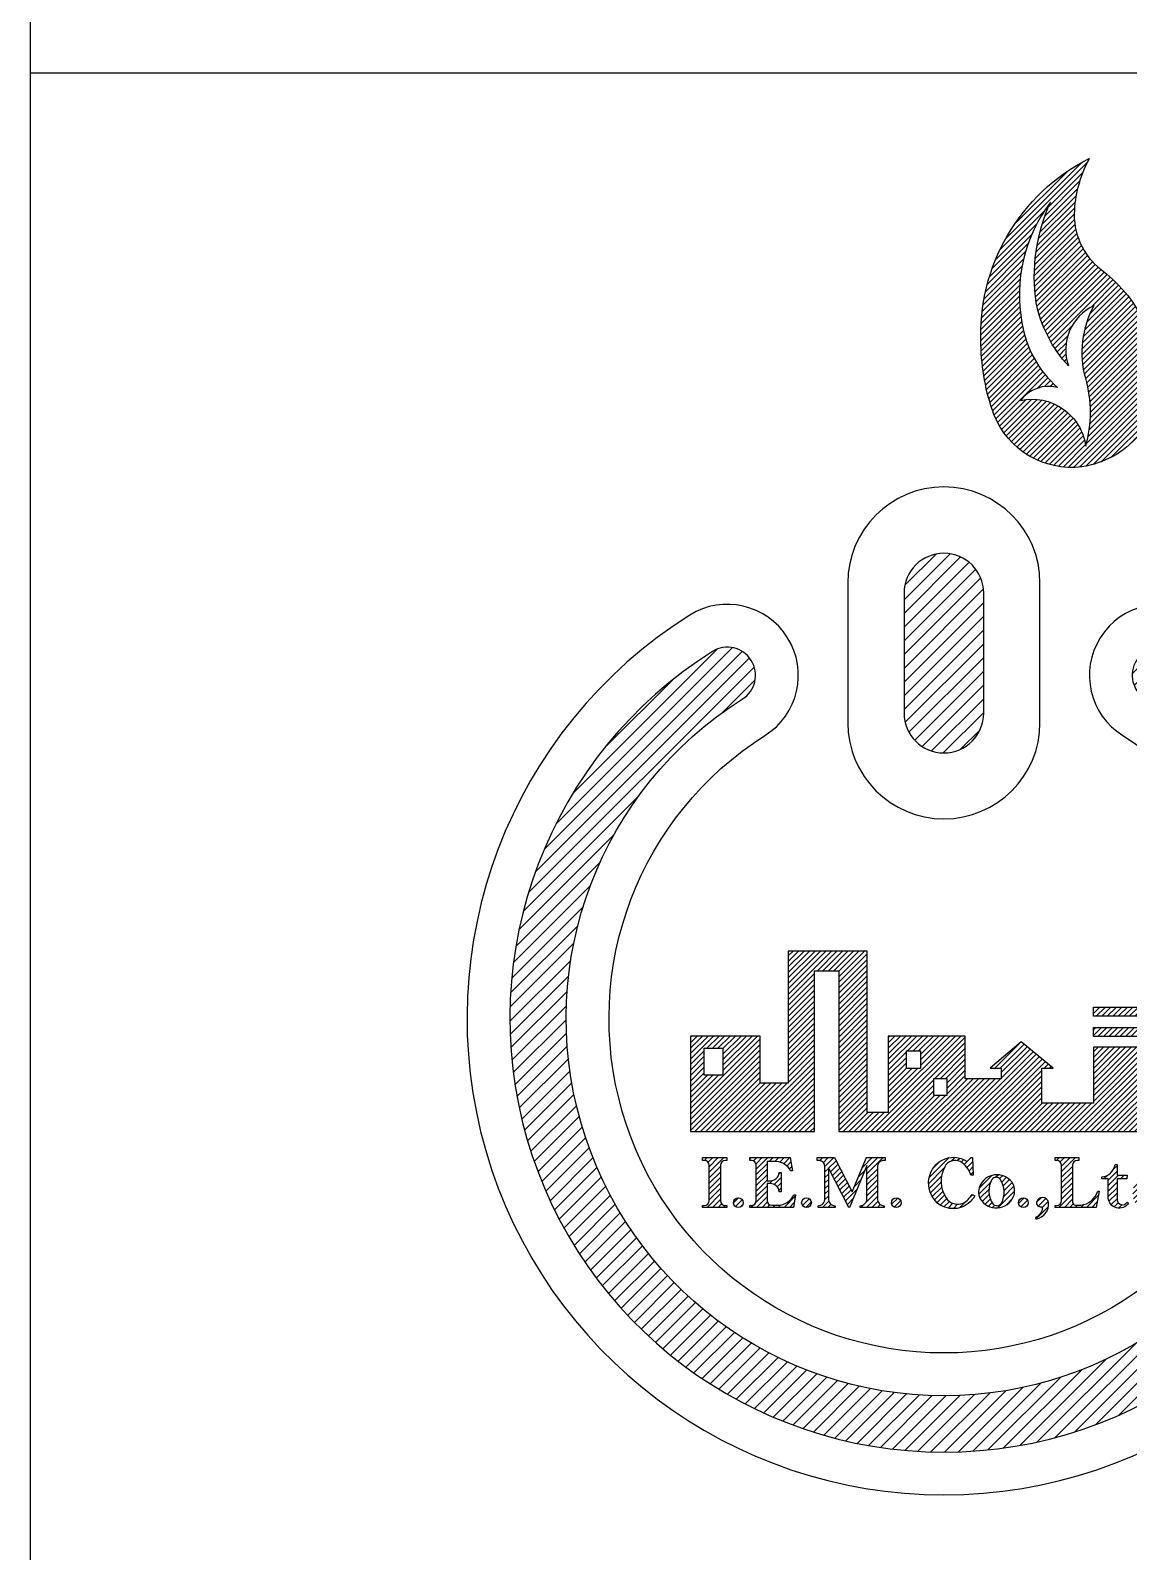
# Model space of a CAD drawing. Header units: millimetres. Extents: x -244126 to 368105, y -173968 to 259060.
# Drawn here: x -170496 to -169599, y 68183 to 69426 of the extents above; entities that cross this region are included whole.
import ezdxf
from ezdxf.enums import TextEntityAlignment as Align

# ---------------------------------------------------------------- set-up
doc = ezdxf.new("R2010")
doc.units = ezdxf.units.MM
doc.header["$MEASUREMENT"] = 0
for name, color, linetype in [('HEADtext', 7, 'Continuous'), ('LOGO', 7, 'Continuous'), ('TTB_A1$0$A00-TITLEBLOCK  XREF', 7, 'Continuous')]:
    doc.layers.add(name, color=color, linetype=linetype)
doc.styles.add('Cordia2', font='cordia.shx', dxfattribs={"height": 0.2})
pattern_1 = [(45, (-74.40128707855874, -17.61674864322774), (-2.245064030267288, 2.245064030267288), [])]
pattern_2 = [(45, (0, 0), (-0.004490128060534578, 0.004490128060534578), [])]

# ---------------------------------------------------------------- blocks, each defined once
blk = doc.blocks.new('G$C55B00E9D')
h = blk.add_hatch()
h.set_pattern_fill('ANSI31', color=1)
h.set_pattern_definition(pattern_1)
edge = h.paths.add_edge_path()
edge.add_arc((1.105875195744773, 2.09269441866126), 0.1139670559093716, 176.1699147188707, 232.0306930336524)
edge.add_arc((0.8981924429150041, 1.818648132785135), 0.2299010815823024, 4.729837277000627, 53.24680447874249, ccw=False)
edge.add_arc((0.9495784066318862, 1.831288945649902), 0.1778444067873768, -34.27753664000289, 2.0353239300364976, ccw=False)
edge.add_arc((0.9830431519472143, 1.828808148343654), 0.1497397915362603, 278.24345411160795, 319.28158997707015, ccw=False)
edge.add_arc((0.9871542153681787, 1.815133468038997), 0.13563333954021, 201.1441104283238, 277.35296779780026, ccw=False)
edge.add_arc((1.188318365741793, 1.8856119085244), 0.3487438389371391, 180.8412972195306, 200.0220302994654, ccw=False)
edge.add_arc((1.162312553379408, 1.896358873197357), 0.323090308459161, 116.8202033729907, 182.8150279990882, ccw=False)
edge.add_arc((1.194602722846341, 2.087547708564298), 0.2028417464779955, 151.3849054868235, 176.3935122767025)
edge = h.paths.add_edge_path(flags=16)
edge.add_arc((1.082468669300837, 1.943792816512982), 0.1781132583437561, 189.1037863584137, 228.5417622569636)
edge.add_arc((0.9503923341786873, 1.754167670088361), 0.05789652738429483, 75.8513025144033, 143.0565149256854)
edge.add_arc((0.9229059050555293, 1.702414746773815), 0.08856564321046273, 7.644058507861473, 102.24635052707009, ccw=False)
edge.add_arc((0.8194709792342962, 1.769609197869439), 0.1990810896846092, 343.8384409802621, 376.1159231961684)
edge.add_arc((1.165552465042509, 1.867505106211993), 0.1605868790654633, 151.5531401377036, 195.3962333481726, ccw=False)
edge.add_arc((1.05756595553396, 1.871611839915413), 0.07964270659920172, 114.6453184914669, 199.1487231596247)
edge.add_arc((1.141224116224294, 1.991268785934245), 0.2156377019268243, 191.4535496904464, 222.5355924158336, ccw=False)
edge.add_arc((1.216478652237313, 1.991419803989462), 0.2898015407489917, 155.2366473759559, 188.5270961350965, ccw=False)
edge.add_arc((1.152281710834842, 1.961531139338998), 0.2499372324649767, 142.7520942862552, 190.586870513426)
h = blk.add_hatch()
h.set_pattern_fill('ANSI31', color=1)
h.set_pattern_definition(pattern_1)
h.paths.add_polyline_path([(0.6073005293916367, 0.5938104494350256), (1.194806056058979, 0.5938104494350256), (1.194806056058979, 0.6902839972772519), (1.123720283964701, 0.6902839972772519), (1.123720283964701, 0.7317993190026044), (1.023297526561691, 0.7317993190026044), (1.023297526561691, 0.6400726185757435), (0.9392357801962419, 0.6400726185757435), (0.9392357801962419, 0.6976182436044382), (0.9572893096169963, 0.6976182436044382), (0.9053854125322971, 0.7404953759787638), (0.854431766450702, 0.6976182436044382), (0.8726633904571486, 0.6976182436044382), (0.8726633904571486, 0.6801288869780713), (0.8139894198396576, 0.6801288869780713), (0.8139894198396576, 0.7500863134835463), (0.6881788866886893, 0.7500863134835463), (0.6881788866886893, 0.624839953126969), (0.6537643462303464, 0.624839953126969), (0.6537643462303464, 0.8888728209057), (0.5245687763129752, 0.8888728209057), (0.5245687763129752, 0.6727946406508849), (0.4788707799666554, 0.6727946406508849), (0.4788707799666554, 0.7500863134835463), (0.3649078754980621, 0.7500863134835463), (0.3649078754980621, 0.5938104494350256), (0.5676574734851982, 0.5938104494350256), (0.5676574734851982, 0.8568824604233001), (0.6073005293916367, 0.8568824604233001)])
h.paths.add_polyline_path([(1.023297526561691, 0.7974768282130604), (1.123720283964701, 0.7974768282130604), (1.123720283964701, 0.7826979973106916), (1.023297526561691, 0.7826979973106916)])
h.paths.add_polyline_path([(1.023297526561691, 0.7641994485434331), (1.123720283964701, 0.7641994485434331), (1.123720283964701, 0.7494206176410643), (1.023297526561691, 0.7494206176410643)])
h.paths.add_polyline_path([(0.3875717544730861, 0.7303755264792429), (0.4179841941711544, 0.7303755264792429), (0.4179841941711544, 0.6862995269168195), (0.3875717544730861, 0.6862995269168195)], flags=16)
h.paths.add_polyline_path([(0.7181081432415795, 0.7257471333126766), (0.7407487445793066, 0.7257471333126766), (0.7407487445793066, 0.6969944304731257), (0.7181081432415795, 0.6969944304731257)], flags=16)
h.paths.add_polyline_path([(0.7843067702916215, 0.6801288869780713), (0.7618556388697755, 0.6801288869780713), (0.7618556388697755, 0.6534762677801673), (0.7843067702916215, 0.6534762677801673)], flags=16)
h = blk.add_hatch()
h.set_pattern_fill('ANSI31', color=1)
h.set_pattern_definition(pattern_1)
edge = h.paths.add_edge_path()
edge.add_arc((0.9399570483876118, 0.4760883353208669), 0.01002844481674907, 10.03378346919527, 164.4205540022989)
edge.add_arc((0.9368961313700481, 0.4777002636331389), 0.006687099543000754, 170.6931129496924, 278.4899027168149)
edge.add_arc((0.9382267099542787, 0.4695229027386532), 0.001600790153215683, -8.258514504331004, 102.38467043974168, ccw=False)
edge.add_arc((0.9209493195808278, 0.4708890238179428), 0.01892898880501657, 297.5206422406773, 355.1631807035976, ccw=False)
edge.add_arc((0.9300450406088459, 0.4526272694744939), 0.001515475790132212, 103.3234411494188, 273.4276403618231)
edge.add_arc((0.9255276361130029, 0.4751309324049551), 0.02445450000235933, 280.8612947776227, 366.3498553955522)
edge = h.paths.add_edge_path()
edge.add_arc((1.166292511891541, 0.4775508209468207), 0.007919906171370172, 0, 360)
edge = h.paths.add_edge_path()
edge.add_arc((0.908804930047836, 0.4775508209468207), 0.007919906171370172, 0, 360)
edge = h.paths.add_edge_path()
edge.add_arc((0.4432594572096917, 0.4775508209468207), 0.007919906171370172, 0, 360)
edge = h.paths.add_edge_path()
edge.add_arc((0.7011040546498606, 0.4775508209468207), 0.007919906171370172, 0, 360)
edge = h.paths.add_edge_path()
edge.add_arc((0.5545513561048097, 0.4775508209468207), 0.007919906171370172, 0, 360)
edge = h.paths.add_edge_path()
edge.add_arc((1.120495148586244, 0.4929755959199866), 0.03303989637764346, 132.7711870915312, 195.7632558684239)
edge.add_arc((1.10939475940819, 0.4908446968252562), 0.02179944015461264, 198.2998956800938, 320.6674165413102)
edge.add_line((1.126256187939816, 0.4770277572608173), (1.126256187939816, 0.4700685182550295))
edge.add_line((1.126256187939816, 0.4700685182550295), (1.147629012449414, 0.4700685182550295))
edge.add_line((1.147629012449414, 0.4700685182550295), (1.147629012449414, 0.4726447590511533))
edge.add_arc((1.146768528289698, 0.479116707306023), 0.006528900918442301, 191.8353234616768, 277.573398672842, ccw=False)
edge.add_line((1.140378424435369, 0.4777776330236421), (1.140378424435369, 0.5513094006484813))
edge.add_line((1.140378424435369, 0.5513094006484813), (1.118579851165478, 0.5513094006484813))
edge.add_line((1.118579851165478, 0.5513094006484813), (1.118579851165478, 0.5492596285542284))
edge.add_line((1.118579851165478, 0.5492596285542284), (1.121303664004643, 0.5492596285542284))
edge.add_arc((1.121188595141163, 0.5447100031006329), 0.00455108037847494, -0.06794132672132491, 88.55118733679922, ccw=False)
edge.add_line((1.125739672319952, 0.5447046064314698), (1.125739672319952, 0.5174020615474895))
edge.add_arc((1.111986657843801, 0.5033029489915322), 0.01969594836627028, 45.71193624384732, 135.0034848622456)
edge = h.paths.add_edge_path()
edge.add_line((0.4246549304471472, 0.5513094006484813), (0.4246549304471472, 0.5468024497579691))
edge.add_line((0.4246549304471472, 0.5468024497579691), (0.4220040774465446, 0.5468024497579691))
edge.add_arc((0.4220040774465446, 0.5387207377177212), 0.008081712040248136, 90, 179.5461007590148)
edge.add_line((0.4139226190036709, 0.5387847606636136), (0.4139226190036709, 0.480930276511419))
edge.add_arc((0.4220040774465303, 0.4809942994572971), 0.008081712040235558, 180.453899240884, 270.0000000001008)
edge.add_line((0.4220040774465446, 0.4729125874170599), (0.4246549304471472, 0.4729125874170599))
edge.add_line((0.4246549304471472, 0.4729125874170599), (0.4246549304471472, 0.4700685182550295))
edge.add_line((0.4246549304471472, 0.4700685182550295), (0.3849143477830381, 0.4700685182550295))
edge.add_line((0.3849143477830381, 0.4700685182550295), (0.3849143477830381, 0.4729125874170599))
edge.add_line((0.3849143477830381, 0.4729125874170599), (0.3875652007836408, 0.4729125874170599))
edge.add_arc((0.387565200783655, 0.4809942994572936), 0.008081712040233838, 269.9999999998992, 359.5461007591152)
edge.add_line((0.3956466592265144, 0.4809302765114154), (0.3956466592265144, 0.5387847606636136))
edge.add_arc((0.3875652007836408, 0.5387207377177212), 0.008081712040248107, 0.4538992409851498, 90.00000000000045)
edge.add_line((0.3875652007836408, 0.5468024497579691), (0.3849143477830381, 0.5468024497579691))
edge.add_line((0.3849143477830381, 0.5468024497579691), (0.3849143477830381, 0.5513094006484813))
edge.add_line((0.3849143477830381, 0.5513094006484813), (0.4246549304471472, 0.5513094006484813))
edge = h.paths.add_edge_path()
edge.add_line((1.061824576816889, 0.5228427599981202), (1.07821533915417, 0.5228427599981202))
edge.add_line((1.07821533915417, 0.5228427599981202), (1.077660353881356, 0.5166445725596525))
edge.add_line((1.077660353881356, 0.5166445725596525), (1.061824576816889, 0.5166445725596525))
edge.add_line((1.061824576816889, 0.5166445725596525), (1.061824576816889, 0.482485672898779))
edge.add_arc((1.070759750701413, 0.4831875129985441), 0.008962695569544484, 184.4912477472126, 327.5036141633046)
edge.add_line((1.078319115227956, 0.4783723370072437), (1.080466064860602, 0.4766454194908682))
edge.add_arc((1.065440734262666, 0.4868544359295655), 0.0181654775941335, 185.6060162632887, 325.8057070235329, ccw=False)
edge.add_line((1.047362139460475, 0.485079897623045), (1.047362139460475, 0.5166445725596525))
edge.add_line((1.047362139460475, 0.5166445725596525), (1.036894089564399, 0.5166445725596525))
edge.add_line((1.036894089564399, 0.5166445725596525), (1.036894089564399, 0.5198641865901905))
edge.add_arc((1.035347710719279, 0.5436543336115207), 0.02384035198626757, 273.7190402323634, 351.2029142771435)
edge.add_line((1.05890760865735, 0.540008295765201), (1.061824576816889, 0.540008295765201))
edge.add_line((1.061824576816889, 0.540008295765201), (1.061824576816889, 0.5228427599981202))
edge = h.paths.add_edge_path()
edge.add_line((0.9996724232426999, 0.5513094006484813), (0.9996724232426999, 0.5468024497579691))
edge.add_line((0.9996724232426999, 0.5468024497579691), (0.9970215702420973, 0.5468024497579691))
edge.add_arc((0.9970215702420973, 0.5387207377177212), 0.008081712040248136, 90, 179.5461007590148)
edge.add_line((0.9889401117992236, 0.5387847606636136), (0.9889401117992236, 0.4783879385576277))
edge.add_arc((0.9954030758467383, 0.4799552828351779), 0.00665029866726433, 193.6317265602264, 255.9143741985994)
edge.add_line((0.9937845814513366, 0.4735049380183582), (1.002524577848178, 0.4735049380183654))
edge.add_arc((0.9983856907941799, 0.5069864371777442), 0.03373634793520412, 277.046989836193, 341.4190909367211)
edge.add_line((1.030363519264085, 0.4962365693481061), (1.03272269043984, 0.4962365693481061))
edge.add_line((1.03272269043984, 0.4962365693481061), (1.027894595158671, 0.4700685182550295))
edge.add_line((1.027894595158671, 0.4700685182550295), (0.9605557172681785, 0.4700685182550295))
edge.add_line((0.9605557172681785, 0.4700685182550295), (0.9605557172681785, 0.4729125874170599))
edge.add_line((0.9605557172681785, 0.4729125874170599), (0.9632065702687811, 0.4729125874170599))
edge.add_arc((0.9632065702687953, 0.4809942994572936), 0.00808171204023378, 269.9999999998992, 359.546100759116)
edge.add_line((0.9712880287116548, 0.4809302765114154), (0.9712880287116548, 0.5387847606636136))
edge.add_arc((0.9632065702687811, 0.5387207377177212), 0.008081712040248138, 0.4538992409851498, 90)
edge.add_line((0.9632065702687811, 0.5468024497579691), (0.9605557172681785, 0.5468024497579691))
edge.add_line((0.9605557172681785, 0.5468024497579691), (0.9605557172681785, 0.5513094006484813))
edge.add_line((0.9605557172681785, 0.5513094006484813), (0.9996724232426999, 0.5513094006484813))
edge = h.paths.add_edge_path()
edge.add_line((0.8255439659850765, 0.5513094006484813), (0.8268781922206898, 0.5224619237194972))
edge.add_line((0.8268781922206898, 0.5224619237194972), (0.8232547702045423, 0.5224619237194972))
edge.add_arc((0.7861929906310365, 0.5115114408652026), 0.03864567996422334, 16.46060006181909, 59.81061011149828)
edge.add_arc((0.7973513402924652, 0.527814931875259), 0.01899753161613106, 64.17756655099731, 153.4391825873909)
edge.add_arc((0.8259708488184003, 0.5127181147071198), 0.05135190634689351, 152.6510371017842, 212.1263397049573)
edge.add_arc((0.8021066850570406, 0.4991867178106979), 0.02397768065544946, 215.0697363408691, 291.0151174107848)
edge.add_arc((0.7912720608931068, 0.5102079791308505), 0.03864567996422184, 300.1893898885068, 330.6352621802967)
edge.add_line((0.8249523803654313, 0.4912573944396286), (0.8293419717274588, 0.4887875448607346))
edge.add_arc((0.7940484492506812, 0.5080966374018168), 0.04023025955147509, 238.73940211970472, 331.3169228024699, ccw=False)
edge.add_arc((0.7974046290406562, 0.509697539730336), 0.04338826084213475, 119.6712470837735, 236.0469501835812, ccw=False)
edge.add_arc((0.7943281149438945, 0.5119715119475146), 0.03991951175172365, 55.396225748104314, 117.44965693485139, ccw=False)
edge.add_line((0.8169983244867325, 0.5448292205983023), (0.8234785045369222, 0.5513094006484813))
edge.add_line((0.8234785045369222, 0.5513094006484813), (0.8255439659850765, 0.5513094006484813))
edge = h.paths.add_edge_path()
edge.add_arc((0.8688292419192294, 0.4972090418508515), 0.0257400242185997, 338.0345442334489, 385.0410005358033)
edge.add_arc((0.865674748534488, 0.4928733571090866), 0.03054342512148861, 29.91094335290618, 150.3866963908211)
edge.add_arc((0.8610898281071826, 0.4952603114092078), 0.02537860200318161, 149.9567496482602, 206.3400715198043)
edge.add_arc((0.8646223392672283, 0.4994675042216308), 0.03049076858011645, 210.4834150762499, 337.0555920481588)
edge = h.paths.add_edge_path()
edge.add_line((0.6002932640931391, 0.5513094006484813), (0.6293691432689315, 0.4951465940958357))
edge.add_line((0.6293691432689315, 0.4951465940958357), (0.652446105891272, 0.5513094006484813))
edge.add_line((0.652446105891272, 0.5513094006484813), (0.6829431300826627, 0.5513094006484813))
edge.add_line((0.6829431300826627, 0.5513094006484813), (0.6829431300826627, 0.5465799116044394))
edge.add_line((0.6829431300826627, 0.5465799116044394), (0.6794198277341934, 0.5465799116044394))
edge.add_arc((0.6798424986714053, 0.5370312436110645), 0.009558018161149845, 92.53453805840982, 181.5172522632063)
edge.add_line((0.6702878315748535, 0.5367781668579958), (0.6702878315748535, 0.4845481073765256))
edge.add_arc((0.681540722132425, 0.4840258390874759), 0.01126500377569825, 177.3426996041983, 269.9999999999822)
edge.add_line((0.681540722132425, 0.472760835311778), (0.681540722132425, 0.4700685182550295))
edge.add_line((0.681540722132425, 0.4700685182550295), (0.6419680678042994, 0.4700685182550295))
edge.add_line((0.6419680678042994, 0.4700685182550295), (0.6419680678042994, 0.472760835311778))
edge.add_arc((0.6419680678042994, 0.4840258390874759), 0.01126500377569825, 270, 362.6573003957839)
edge.add_line((0.6532209583618709, 0.4845481073765256), (0.6532209583618709, 0.538692902664657))
edge.add_line((0.6532209583618709, 0.538692902664657), (0.6250236076379991, 0.4700685182550295))
edge.add_line((0.6250236076379991, 0.4700685182550295), (0.6237038563191675, 0.4700685182550295))
edge.add_line((0.6237038563191675, 0.4700685182550295), (0.5902262762070194, 0.5347336258626711))
edge.add_line((0.5902262762070194, 0.5347336258626711), (0.5902262762070194, 0.4845481073765256))
edge.add_arc((0.6014791667645909, 0.4840258390874759), 0.01126500377569825, 177.3426996041983, 269.9999999999822)
edge.add_line((0.6014791667645909, 0.472760835311778), (0.6014791667645909, 0.4700685182550295))
edge.add_line((0.6014791667645909, 0.4700685182550295), (0.5735125309839049, 0.4700685182550295))
edge.add_line((0.5735125309839049, 0.4700685182550295), (0.5735125309839049, 0.472760835311778))
edge.add_arc((0.5735125309839049, 0.4840258390874759), 0.01126500377569825, 270, 362.6573003957838)
edge.add_line((0.5847654215414764, 0.4845481073765256), (0.5847654215414764, 0.5367781668579958))
edge.add_arc((0.5752107544449245, 0.5370312436110645), 0.009558018161149937, 358.4827477367936, 447.4654619415891)
edge.add_line((0.5756334253821365, 0.5465799116044394), (0.5721101230336672, 0.5465799116044394))
edge.add_line((0.5721101230336672, 0.5465799116044394), (0.5721101230336672, 0.5513094006484813))
edge.add_line((0.5721101230336672, 0.5513094006484813), (0.6002932640931391, 0.5513094006484813))
edge = h.paths.add_edge_path()
edge.add_line((0.5278581424634154, 0.5513094006484813), (0.5318580807328885, 0.5296299219080574))
edge.add_line((0.5318580807328885, 0.5296299219080574), (0.5286888717520384, 0.5296299219080574))
edge.add_arc((0.5036624422458544, 0.5166803870714887), 0.02817822965183434, 27.35859882731584, 86.16781188854242)
edge.add_line((0.5055457185385848, 0.544795612425677), (0.4901600148657508, 0.544795612425677))
edge.add_line((0.4901600148657508, 0.544795612425677), (0.4901600148657508, 0.5135098986916731))
edge.add_line((0.4901600148657508, 0.5135098986916731), (0.4950732335838381, 0.5135098986916731))
edge.add_arc((0.4950732335838381, 0.5286927409715894), 0.0151828422799157, 270, 353.9514228980353)
edge.add_line((0.5101715516983489, 0.5270929004139298), (0.5129801053813878, 0.5270929004139298))
edge.add_line((0.5129801053813878, 0.5270929004139298), (0.5129801053813878, 0.4954241783357745))
edge.add_line((0.5129801053813878, 0.4954241783357745), (0.5101715516983489, 0.4954241783357745))
edge.add_arc((0.4950740661727622, 0.4938371269981339), 0.01518067195955435, 6.000907117210919, 90.00314240578847)
edge.add_line((0.4950732335838381, 0.5090177989348561), (0.4901600148657508, 0.5090177989348561))
edge.add_line((0.4901600148657508, 0.5090177989348561), (0.4901600148657508, 0.4805967948304719))
edge.add_arc((0.4975579285513447, 0.4809083626761215), 0.007404471717951049, 182.411623058776, 270.9635661424448)
edge.add_line((0.4976824466572793, 0.4735049380183547), (0.5077450371602623, 0.4735049380183654))
edge.add_arc((0.5077450371602765, 0.5019176309599942), 0.02841269294162765, 269.9999999999714, 335.9036633381876)
edge.add_line((0.5336818560774788, 0.4903175212772624), (0.5368510650583289, 0.4903175212772659))
edge.add_line((0.5368510650583289, 0.4903175212772659), (0.5331150544707555, 0.4700685182550295))
edge.add_line((0.5331150544707555, 0.4700685182550295), (0.4618269670194621, 0.4700685182550295))
edge.add_line((0.4618269670194621, 0.4700685182550295), (0.4618269670194621, 0.4729125874170599))
edge.add_line((0.4618269670194621, 0.4729125874170599), (0.4644778200200648, 0.4729125874170599))
edge.add_arc((0.464477820020079, 0.4809942994572936), 0.00808171204023378, 269.9999999998992, 359.546100759116)
edge.add_line((0.4725592784629384, 0.4809302765114154), (0.4725592784629384, 0.5387847606636136))
edge.add_arc((0.4644778200200648, 0.5387207377177212), 0.008081712040248138, 0.4538992409851498, 90)
edge.add_line((0.4644778200200648, 0.5468024497579691), (0.4618269670194621, 0.5468024497579691))
edge.add_line((0.4618269670194621, 0.5468024497579691), (0.4618269670194621, 0.5513094006484813))
edge.add_line((0.4618269670194621, 0.5513094006484813), (0.5278581424634154, 0.5513094006484813))
edge = h.paths.add_edge_path(flags=16)
edge.add_arc((1.089966737091345, 0.4946496220980663), 0.03784329615155001, 331.8286603718728, 394.0976665439178)
edge.add_arc((1.11471543083519, 0.5111398632608335), 0.008107760461131888, 35.6451763020598, 146.8615749892166)
edge.add_arc((1.140690464535609, 0.4968763202371171), 0.03772289456478673, 150.2901623888455, 213.9510106754489)
edge.add_arc((1.116003072391251, 0.4814381178590779), 0.008677994912947034, 220.443743681106, 327.562560054336)
edge = h.paths.add_edge_path(flags=16)
edge.add_arc((0.8396150595768006, 0.4946496220980663), 0.03784329615154661, 331.8286603718778, 394.0976665439228)
edge.add_arc((0.8643637533206459, 0.5111398632608299), 0.008107760461132906, 35.64517630207956, 146.8615749892154)
edge.add_arc((0.8903387870210651, 0.4968763202371171), 0.03772289456478673, 150.2901623888455, 213.9510106754489)
edge.add_arc((0.8656513948767071, 0.4814381178590779), 0.00867799491294548, 220.4437436811063, 327.5625600543667)
at = {"layer": 'LOGO'}
h = blk.add_hatch(dxfattribs=at)
h.set_pattern_fill('ANSI31', color=256, scale=0.002)
h.set_pattern_definition(pattern_2)
edge = h.paths.add_edge_path()
edge.add_arc((1.105875195744771, 2.092694418661259), 0.1139670559093716, 176.1699147188698, 232.0306930336514)
edge.add_arc((0.8981924429149997, 1.818648132785134), 0.2299010815823024, 4.729837276999319, 53.24680447874118, ccw=False)
edge.add_arc((0.9495784066318856, 1.831288945649901), 0.1778444067873768, -34.27753664000272, 2.0353239300366113, ccw=False)
edge.add_arc((0.983043151947211, 1.828808148343653), 0.1497397915362603, 278.2434541116092, 319.28158997707135, ccw=False)
edge.add_arc((0.9871542153681795, 1.815133468038998), 0.13563333954021, 201.1441104283234, 277.3529677977999, ccw=False)
edge.add_arc((1.188318365741793, 1.8856119085244), 0.3487438389371391, 180.8412972195307, 200.0220302994655, ccw=False)
edge.add_arc((1.162312553379407, 1.896358873197356), 0.323090308459161, 116.82020337299059, 182.8150279990881, ccw=False)
edge.add_arc((1.194602722846341, 2.087547708564297), 0.2028417464779955, 151.3849054868234, 176.3935122767023)
edge = h.paths.add_edge_path(flags=16)
edge.add_arc((1.082468669300838, 1.943792816512981), 0.1781132583437561, 189.1037863584135, 228.5417622569634)
edge.add_arc((0.9503923341786874, 1.754167670088361), 0.05789652738429483, 75.8513025144034, 143.0565149256855)
edge.add_arc((0.9229059050555292, 1.702414746773815), 0.08856564321046273, 7.644058507861473, 102.24635052706998, ccw=False)
edge.add_arc((0.819470979234296, 1.76960919786944), 0.1990810896846092, 343.838440980262, 376.1159231961683)
edge.add_arc((1.16555246504251, 1.867505106211995), 0.1605868790654633, 151.5531401377041, 195.3962333481732, ccw=False)
edge.add_arc((1.05756595553396, 1.871611839915413), 0.07964270659920172, 114.6453184914669, 199.1487231596247)
edge.add_arc((1.141224116224295, 1.991268785934247), 0.2156377019268243, 191.4535496904465, 222.5355924158337, ccw=False)
edge.add_arc((1.216478652237313, 1.991419803989462), 0.2898015407489917, 155.2366473759559, 188.5270961350965, ccw=False)
edge.add_arc((1.152281710834842, 1.961531139338999), 0.2499372324649767, 142.7520942862554, 190.5868705134263)
h = blk.add_hatch(dxfattribs=at)
h.set_pattern_fill('ANSI31', color=256, scale=0.005)
h.set_pattern_definition([(45, (-74.40128707855874, -17.61674864322774), (-0.01122532015133644, 0.01122532015133644), [])])
edge = h.paths.add_edge_path()
edge.add_arc((0.7789754822146051, 0.7789767344731651), 0.6169763447220206, -237.72372787667382, 57.72372787667382, ccw=False)
edge.add_arc((0.4252146872404978, 1.339681265434315), 0.04599999999999854, 301.8792742963099, 481.8792742962901)
edge.add_arc((0.7789754822146051, 0.7789754822146087), 0.7089754822146037, 122.2247021778381, 417.7752978221619)
edge.add_arc((1.132736277188712, 1.339681265434315), 0.04599999999999852, 58.12072570370982, 238.1207257036901)
edge = h.paths.add_edge_path()
edge.add_arc((0.7789754822146051, 1.277851117935612), 0.06502091455448067, 180, 359.9999999999875)
edge.add_line((0.8439963967690858, 1.277851117935604), (0.8439963967690716, 1.47418325038646))
edge.add_arc((0.7789754822146051, 1.47418325038646), 0.06502091455447356, 0, 180)
edge.add_line((0.7139545676601244, 1.47418325038646), (0.7139545676601244, 1.277851117935608))
h = blk.add_hatch(dxfattribs=at)
h.set_pattern_fill('ANSI31', color=256, scale=0.002)
h.set_pattern_definition(pattern_2)
edge = h.paths.add_edge_path()
edge.add_arc((0.8688292419192294, 0.4972090418508512), 0.0257400242185997, 338.0345442334495, 385.0410005358038)
edge.add_arc((0.8656747485344909, 0.4928733571090871), 0.03054342512148861, 29.91094335290807, 150.386696390823)
edge.add_arc((0.8610898281071826, 0.4952603114092068), 0.02537860200318161, 149.9567496482583, 206.3400715198024)
edge.add_arc((0.8646223392672253, 0.4994675042216293), 0.03049076858011645, 210.4834150762503, 337.0555920481593)
edge = h.paths.add_edge_path()
edge.add_line((0.6002932640931391, 0.5513094006484813), (0.6293691432689315, 0.4951465940958357))
edge.add_line((0.6293691432689315, 0.4951465940958357), (0.652446105891272, 0.5513094006484813))
edge.add_line((0.652446105891272, 0.5513094006484813), (0.6829431300826627, 0.5513094006484813))
edge.add_line((0.6829431300826627, 0.5513094006484813), (0.6829431300826627, 0.5465799116044394))
edge.add_line((0.6829431300826627, 0.5465799116044394), (0.6794198277341934, 0.5465799116044394))
edge.add_arc((0.6798424986714051, 0.5370312436110642), 0.009558018161149845, 92.5345380584085, 181.517252263205)
edge.add_line((0.6702878315748535, 0.5367781668579958), (0.6702878315748535, 0.4845481073765256))
edge.add_arc((0.681540722132428, 0.4840258390874763), 0.01126500377569825, 177.3426996042008, 269.9999999999847)
edge.add_line((0.681540722132425, 0.472760835311778), (0.681540722132425, 0.4700685182550295))
edge.add_line((0.681540722132425, 0.4700685182550295), (0.6419680678042994, 0.4700685182550295))
edge.add_line((0.6419680678042994, 0.4700685182550295), (0.6419680678042994, 0.472760835311778))
edge.add_arc((0.6419680678042964, 0.4840258390874763), 0.01126500377569825, 270.0000000000152, 362.6573003957992)
edge.add_line((0.6532209583618709, 0.4845481073765256), (0.6532209583618709, 0.538692902664657))
edge.add_line((0.6532209583618709, 0.538692902664657), (0.6250236076379991, 0.4700685182550295))
edge.add_line((0.6250236076379991, 0.4700685182550295), (0.6237038563191675, 0.4700685182550295))
edge.add_line((0.6237038563191675, 0.4700685182550295), (0.5902262762070194, 0.5347336258626711))
edge.add_line((0.5902262762070194, 0.5347336258626711), (0.5902262762070194, 0.4845481073765256))
edge.add_arc((0.6014791667645939, 0.4840258390874763), 0.01126500377569825, 177.3426996042008, 269.9999999999847)
edge.add_line((0.6014791667645909, 0.472760835311778), (0.6014791667645909, 0.4700685182550295))
edge.add_line((0.6014791667645909, 0.4700685182550295), (0.5735125309839049, 0.4700685182550295))
edge.add_line((0.5735125309839049, 0.4700685182550295), (0.5735125309839049, 0.472760835311778))
edge.add_arc((0.5735125309839019, 0.4840258390874763), 0.01126500377569825, 270.0000000000152, 362.657300395799)
edge.add_line((0.5847654215414764, 0.4845481073765256), (0.5847654215414764, 0.5367781668579958))
edge.add_arc((0.5752107544449246, 0.5370312436110642), 0.009558018161149937, 358.4827477367953, 447.4654619415907)
edge.add_line((0.5756334253821365, 0.5465799116044394), (0.5721101230336672, 0.5465799116044394))
edge.add_line((0.5721101230336672, 0.5465799116044394), (0.5721101230336672, 0.5513094006484813))
edge.add_line((0.5721101230336672, 0.5513094006484813), (0.6002932640931391, 0.5513094006484813))
edge = h.paths.add_edge_path()
edge.add_line((0.4246549304471472, 0.5513094006484813), (0.4246549304471472, 0.5468024497579691))
edge.add_line((0.4246549304471472, 0.5468024497579691), (0.4220040774465446, 0.5468024497579691))
edge.add_arc((0.4220040774465443, 0.538720737717721), 0.008081712040248136, 89.99999999999842, 179.5461007590133)
edge.add_line((0.4139226190036709, 0.5387847606636136), (0.4139226190036709, 0.480930276511419))
edge.add_arc((0.4220040774465319, 0.4809942994572954), 0.008081712040235558, 180.4538992408735, 270.0000000000903)
edge.add_line((0.4220040774465446, 0.4729125874170599), (0.4246549304471472, 0.4729125874170599))
edge.add_line((0.4246549304471472, 0.4729125874170599), (0.4246549304471472, 0.4700685182550295))
edge.add_line((0.4246549304471472, 0.4700685182550295), (0.3849143477830381, 0.4700685182550295))
edge.add_line((0.3849143477830381, 0.4700685182550295), (0.3849143477830381, 0.4729125874170599))
edge.add_line((0.3849143477830381, 0.4729125874170599), (0.3875652007836408, 0.4729125874170599))
edge.add_arc((0.3875652007836551, 0.4809942994572937), 0.008081712040233838, 269.9999999998981, 359.546100759114)
edge.add_line((0.3956466592265144, 0.4809302765114154), (0.3956466592265144, 0.5387847606636136))
edge.add_arc((0.387565200783641, 0.538720737717721), 0.008081712040248107, 0.4538992409867557, 90.00000000000206)
edge.add_line((0.3875652007836408, 0.5468024497579691), (0.3849143477830381, 0.5468024497579691))
edge.add_line((0.3849143477830381, 0.5468024497579691), (0.3849143477830381, 0.5513094006484813))
edge.add_line((0.3849143477830381, 0.5513094006484813), (0.4246549304471472, 0.5513094006484813))
edge = h.paths.add_edge_path()
edge.add_line((0.9996724232426999, 0.5513094006484813), (0.9996724232426999, 0.5468024497579691))
edge.add_line((0.9996724232426999, 0.5468024497579691), (0.9970215702420973, 0.5468024497579691))
edge.add_arc((0.997021570242097, 0.538720737717721), 0.008081712040248136, 89.99999999999842, 179.5461007590133)
edge.add_line((0.9889401117992236, 0.5387847606636136), (0.9889401117992236, 0.4783879385576277))
edge.add_arc((0.9954030758467367, 0.4799552828351782), 0.00665029866726433, 193.6317265602325, 255.9143741986055)
edge.add_line((0.9937845814513366, 0.4735049380183582), (1.002524577848178, 0.4735049380183654))
edge.add_arc((0.9983856907941833, 0.5069864371777434), 0.03373634793520412, 277.0469898361877, 341.4190909367158)
edge.add_line((1.030363519264085, 0.4962365693481061), (1.03272269043984, 0.4962365693481061))
edge.add_line((1.03272269043984, 0.4962365693481061), (1.027894595158671, 0.4700685182550295))
edge.add_line((1.027894595158671, 0.4700685182550295), (0.9605557172681785, 0.4700685182550295))
edge.add_line((0.9605557172681785, 0.4700685182550295), (0.9605557172681785, 0.4729125874170599))
edge.add_line((0.9605557172681785, 0.4729125874170599), (0.9632065702687811, 0.4729125874170599))
edge.add_arc((0.9632065702687955, 0.4809942994572937), 0.00808171204023378, 269.9999999998976, 359.5461007591145)
edge.add_line((0.9712880287116548, 0.4809302765114154), (0.9712880287116548, 0.5387847606636136))
edge.add_arc((0.9632065702687813, 0.538720737717721), 0.008081712040248138, 0.4538992409867557, 90.00000000000159)
edge.add_line((0.9632065702687811, 0.5468024497579691), (0.9605557172681785, 0.5468024497579691))
edge.add_line((0.9605557172681785, 0.5468024497579691), (0.9605557172681785, 0.5513094006484813))
edge.add_line((0.9605557172681785, 0.5513094006484813), (0.9996724232426999, 0.5513094006484813))
edge = h.paths.add_edge_path()
edge.add_line((0.5278581424634154, 0.5513094006484813), (0.5318580807328885, 0.5296299219080574))
edge.add_line((0.5318580807328885, 0.5296299219080574), (0.5286888717520384, 0.5296299219080574))
edge.add_arc((0.5036624422458538, 0.5166803870714893), 0.02817822965183434, 27.35859882731403, 86.1678118885406)
edge.add_line((0.5055457185385848, 0.544795612425677), (0.4901600148657508, 0.544795612425677))
edge.add_line((0.4901600148657508, 0.544795612425677), (0.4901600148657508, 0.5135098986916731))
edge.add_line((0.4901600148657508, 0.5135098986916731), (0.4950732335838381, 0.5135098986916731))
edge.add_arc((0.4950732335838414, 0.5286927409715888), 0.0151828422799157, 269.9999999999877, 353.951422898023)
edge.add_line((0.5101715516983489, 0.5270929004139298), (0.5129801053813878, 0.5270929004139298))
edge.add_line((0.5129801053813878, 0.5270929004139298), (0.5129801053813878, 0.4954241783357745))
edge.add_line((0.5129801053813878, 0.4954241783357745), (0.5101715516983489, 0.4954241783357745))
edge.add_arc((0.4950740661727625, 0.4938371269981335), 0.01518067195955435, 6.000907117212197, 90.00314240578975)
edge.add_line((0.4950732335838381, 0.5090177989348561), (0.4901600148657508, 0.5090177989348561))
edge.add_line((0.4901600148657508, 0.5090177989348561), (0.4901600148657508, 0.4805967948304719))
edge.add_arc((0.4975579285513445, 0.4809083626761216), 0.007404471717951049, 182.4116230587774, 270.9635661424463)
edge.add_line((0.4976824466572793, 0.4735049380183547), (0.5077450371602623, 0.4735049380183654))
edge.add_arc((0.5077450371602746, 0.501917630959993), 0.02841269294162765, 269.9999999999752, 335.9036633381915)
edge.add_line((0.5336818560774788, 0.4903175212772624), (0.5368510650583289, 0.4903175212772659))
edge.add_line((0.5368510650583289, 0.4903175212772659), (0.5331150544707555, 0.4700685182550295))
edge.add_line((0.5331150544707555, 0.4700685182550295), (0.4618269670194621, 0.4700685182550295))
edge.add_line((0.4618269670194621, 0.4700685182550295), (0.4618269670194621, 0.4729125874170599))
edge.add_line((0.4618269670194621, 0.4729125874170599), (0.4644778200200648, 0.4729125874170599))
edge.add_arc((0.4644778200200792, 0.4809942994572937), 0.00808171204023378, 269.9999999998976, 359.5461007591145)
edge.add_line((0.4725592784629384, 0.4809302765114154), (0.4725592784629384, 0.5387847606636136))
edge.add_arc((0.464477820020065, 0.538720737717721), 0.008081712040248138, 0.4538992409867557, 90.00000000000159)
edge.add_line((0.4644778200200648, 0.5468024497579691), (0.4618269670194621, 0.5468024497579691))
edge.add_line((0.4618269670194621, 0.5468024497579691), (0.4618269670194621, 0.5513094006484813))
edge.add_line((0.4618269670194621, 0.5513094006484813), (0.5278581424634154, 0.5513094006484813))
edge = h.paths.add_edge_path()
edge.add_line((1.061824576816889, 0.5228427599981202), (1.07821533915417, 0.5228427599981202))
edge.add_line((1.07821533915417, 0.5228427599981202), (1.077660353881356, 0.5166445725596525))
edge.add_line((1.077660353881356, 0.5166445725596525), (1.061824576816889, 0.5166445725596525))
edge.add_line((1.061824576816889, 0.5166445725596525), (1.061824576816889, 0.482485672898779))
edge.add_arc((1.070759750701414, 0.4831875129985439), 0.008962695569544484, 184.4912477472103, 327.5036141633024)
edge.add_line((1.078319115227956, 0.4783723370072437), (1.080466064860602, 0.4766454194908682))
edge.add_arc((1.065440734262662, 0.4868544359295648), 0.0181654775941335, 185.6060162632971, 325.8057070235413, ccw=False)
edge.add_line((1.047362139460475, 0.485079897623045), (1.047362139460475, 0.5166445725596525))
edge.add_line((1.047362139460475, 0.5166445725596525), (1.036894089564399, 0.5166445725596525))
edge.add_line((1.036894089564399, 0.5166445725596525), (1.036894089564399, 0.5198641865901905))
edge.add_arc((1.035347710719279, 0.5436543336115205), 0.02384035198626757, 273.7190402323639, 351.202914277144)
edge.add_line((1.05890760865735, 0.540008295765201), (1.061824576816889, 0.540008295765201))
edge.add_line((1.061824576816889, 0.540008295765201), (1.061824576816889, 0.5228427599981202))
edge = h.paths.add_edge_path()
edge.add_arc((1.120495148586238, 0.492975595919988), 0.03303989637764346, 132.7711870915217, 195.7632558684143)
edge.add_arc((1.109394759408189, 0.4908446968252563), 0.02179944015461264, 198.2998956800944, 320.6674165413107)
edge.add_line((1.126256187939816, 0.4770277572608173), (1.126256187939816, 0.4700685182550295))
edge.add_line((1.126256187939816, 0.4700685182550295), (1.147629012449414, 0.4700685182550295))
edge.add_line((1.147629012449414, 0.4700685182550295), (1.147629012449414, 0.4726447590511533))
edge.add_arc((1.146768528289697, 0.4791167073060232), 0.006528900918442301, 191.8353234616847, 277.57339867284986, ccw=False)
edge.add_line((1.140378424435369, 0.4777776330236421), (1.140378424435369, 0.5513094006484813))
edge.add_line((1.140378424435369, 0.5513094006484813), (1.118579851165478, 0.5513094006484813))
edge.add_line((1.118579851165478, 0.5513094006484813), (1.118579851165478, 0.5492596285542284))
edge.add_line((1.118579851165478, 0.5492596285542284), (1.121303664004643, 0.5492596285542284))
edge.add_arc((1.121188595141162, 0.5447100031006337), 0.00455108037847494, -0.06794132673240938, 88.55118733678808, ccw=False)
edge.add_line((1.125739672319952, 0.5447046064314698), (1.125739672319952, 0.5174020615474895))
edge.add_arc((1.111986657843802, 0.5033029489915304), 0.01969594836627028, 45.71193624385394, 135.0034848622522)
edge = h.paths.add_edge_path()
edge.add_line((0.8255439659850765, 0.5513094006484813), (0.8268781922206898, 0.5224619237194972))
edge.add_line((0.8268781922206898, 0.5224619237194972), (0.8232547702045423, 0.5224619237194972))
edge.add_arc((0.7861929906310382, 0.5115114408652041), 0.03864567996422334, 16.46060006181772, 59.8106101114969)
edge.add_arc((0.7973513402924675, 0.5278149318752597), 0.01899753161613106, 64.17756655100224, 153.4391825873959)
edge.add_arc((0.8259708488184052, 0.512718114707121), 0.05135190634689351, 152.6510371017879, 212.126339704961)
edge.add_arc((0.8021066850570404, 0.499186717810698), 0.02397768065544946, 215.0697363408696, 291.0151174107853)
edge.add_arc((0.7912720608931053, 0.510207979130849), 0.03864567996422184, 300.1893898885097, 330.6352621802996)
edge.add_line((0.8249523803654313, 0.4912573944396286), (0.8293419717274588, 0.4887875448607346))
edge.add_arc((0.794048449250679, 0.5080966374018171), 0.04023025955147509, 238.7394021197058, 331.316922802471, ccw=False)
edge.add_arc((0.7974046290406575, 0.5096975397303363), 0.04338826084213475, 119.67124708377219, 236.0469501835799, ccw=False)
edge.add_arc((0.7943281149439001, 0.5119715119475142), 0.03991951175172365, 55.39622574811341, 117.4496569348606, ccw=False)
edge.add_line((0.8169983244867325, 0.5448292205983023), (0.8234785045369222, 0.5513094006484813))
edge.add_line((0.8234785045369222, 0.5513094006484813), (0.8255439659850765, 0.5513094006484813))
edge = h.paths.add_edge_path()
edge.add_arc((0.9399570483876092, 0.4760883353208668), 0.01002844481674907, 10.03378346919297, 164.4205540022966)
edge.add_arc((0.9368961313700426, 0.4777002636331389), 0.006687099543000754, 170.6931129496848, 278.4899027168073)
edge.add_arc((0.9382267099542764, 0.4695229027386518), 0.001600790153215683, -8.258514504424511, 102.38467043964818, ccw=False)
edge.add_arc((0.9209493195808265, 0.4708890238179445), 0.01892898880501657, 297.5206422406726, 355.1631807035929, ccw=False)
edge.add_arc((0.9300450406088457, 0.4526272694744946), 0.001515475790132212, 103.3234411494188, 273.4276403618231)
edge.add_arc((0.9255276361130023, 0.4751309324049542), 0.02445450000235933, 280.8612947776246, 366.3498553955541)
h.paths.add_polyline_path([(1.023297526561691, 0.7641994485434331), (1.123720283964701, 0.7641994485434331), (1.123720283964701, 0.7494206176410643), (1.023297526561691, 0.7494206176410643)])
edge = h.paths.add_edge_path()
edge.add_arc((1.166292511891541, 0.4775508209468207), 0.007919906171370172, 0, 360)
edge = h.paths.add_edge_path()
edge.add_arc((0.908804930047836, 0.4775508209468207), 0.007919906171370172, 0, 360)
edge = h.paths.add_edge_path()
edge.add_arc((0.7011040546498606, 0.4775508209468207), 0.007919906171370172, 0, 360)
edge = h.paths.add_edge_path()
edge.add_arc((0.5545513561048097, 0.4775508209468207), 0.007919906171370172, 0, 360)
edge = h.paths.add_edge_path()
edge.add_arc((0.4432594572096917, 0.4775508209468207), 0.007919906171370172, 0, 360)
h.paths.add_polyline_path([(1.023297526561691, 0.7974768282130604), (1.123720283964701, 0.7974768282130604), (1.123720283964701, 0.7826979973106916), (1.023297526561691, 0.7826979973106916)])
h.paths.add_polyline_path([(0.6073005293916367, 0.5938104494350256), (1.194806056058979, 0.5938104494350256), (1.194806056058979, 0.6902839972772519), (1.123720283964701, 0.6902839972772519), (1.123720283964701, 0.7317993190026044), (1.023297526561691, 0.7317993190026044), (1.023297526561691, 0.6400726185757435), (0.9392357801962419, 0.6400726185757435), (0.9392357801962419, 0.6976182436044382), (0.9572893096169963, 0.6976182436044382), (0.9053854125322971, 0.7404953759787638), (0.854431766450702, 0.6976182436044382), (0.8726633904571486, 0.6976182436044382), (0.8726633904571486, 0.6801288869780713), (0.8139894198396576, 0.6801288869780713), (0.8139894198396576, 0.7500863134835463), (0.6881788866886893, 0.7500863134835463), (0.6881788866886893, 0.624839953126969), (0.6537643462303464, 0.624839953126969), (0.6537643462303464, 0.8888728209057), (0.5245687763129752, 0.8888728209057), (0.5245687763129752, 0.6727946406508849), (0.4788707799666554, 0.6727946406508849), (0.4788707799666554, 0.7500863134835463), (0.3649078754980621, 0.7500863134835463), (0.3649078754980621, 0.5938104494350256), (0.5676574734851982, 0.5938104494350256), (0.5676574734851982, 0.8568824604233001), (0.6073005293916367, 0.8568824604233001)])
edge = h.paths.add_edge_path(flags=16)
edge.add_arc((1.089966737091342, 0.4946496220980661), 0.03784329615155001, 331.8286603718755, 394.0976665439205)
edge.add_arc((1.114715430835188, 0.5111398632608335), 0.008107760461131888, 35.64517630205196, 146.8615749892088)
edge.add_arc((1.140690464535606, 0.4968763202371185), 0.03772289456478673, 150.2901623888451, 213.9510106754485)
edge.add_arc((1.11600307239125, 0.4814381178590794), 0.008677994912947034, 220.4437436811216, 327.5625600543516)
edge = h.paths.add_edge_path(flags=16)
edge.add_arc((0.8396150595768005, 0.4946496220980678), 0.03784329615154661, 331.8286603718757, 394.0976665439206)
edge.add_arc((0.8643637533206441, 0.5111398632608317), 0.008107760461132906, 35.64517630206279, 146.8615749891986)
edge.add_arc((0.8903387870210622, 0.4968763202371185), 0.03772289456478673, 150.2901623888451, 213.9510106754485)
edge.add_arc((0.8656513948767042, 0.4814381178590783), 0.00867799491294548, 220.4437436811208, 327.5625600543813)
h.paths.add_polyline_path([(0.7181081432415795, 0.7257471333126766), (0.7407487445793066, 0.7257471333126766), (0.7407487445793066, 0.6969944304731257), (0.7181081432415795, 0.6969944304731257)], flags=16)
h.paths.add_polyline_path([(0.3875717544730861, 0.7303755264792429), (0.4179841941711544, 0.7303755264792429), (0.4179841941711544, 0.6862995269168195), (0.3875717544730861, 0.6862995269168195)], flags=16)
h.paths.add_polyline_path([(0.7843067702916215, 0.6801288869780713), (0.7618556388697755, 0.6801288869780713), (0.7618556388697755, 0.6534762677801673), (0.7843067702916215, 0.6534762677801673)], flags=16)
blk.add_line((0.4976824466572793, 0.4735049380183654), (0.4976824466572793, 0.4735049380183654), dxfattribs=at)
for points in [[(0.9921626817034621, 2.100307170007195, 0.2486828682855138), (1.035758189288146, 2.002849578863909, -0.214915304504982), (1.127310615098139, 1.837605202394379, -0.159784100269451), (1.096534648667301, 1.731126597672318, -0.1810013028691444), (1.004512776780885, 1.680615502173797, -0.3453472922732182), (0.8606522402890846, 1.766208493885525, -0.08388768617708289), (0.839612121137975, 1.880491344989451, -0.2961889319131002), (1.016536709461505, 2.18469331572939, 0.1095558164757337)], [(0.9065990408322051, 1.915611145516841, 0.1737995310285338), (0.9645445178194478, 1.810307883673264, 0.3019426171365159), (0.9041197658568052, 1.788965045047647, -0.4379408050821482), (1.010684513798878, 1.714195621289953, 0.1417757042961385), (1.010728589798447, 1.824870456191189, -0.1936699004960929), (1.024354960538147, 1.943999618758493, 0.3863863433665679), (0.9823298551131501, 1.845487332113038, -0.1364586541199532), (0.9298806208369825, 1.94844886709085, -0.1462873026915271), (0.953325643601076, 2.112809371359091, 0.2118031806871205)], [(0.6219545676601257, 1.262054279692435, 0.9999999999998898), (0.9359963967690845, 1.262054279692418), (0.9359963967690703, 1.490544261424038, 0.9999999999999994), (0.6219545676601257, 1.490544261424031)], [(0.7139545676601244, 1.277851117935608, 0.9999999999998906), (0.8439963967690858, 1.277851117935604), (0.8439963967690716, 1.47418325038646, 0.9999999999999999), (0.7139545676601244, 1.47418325038646)], [(1.071214710092505, 1.24133953074336, -3.453811277567198), (0.4867362543367051, 1.241339530743357, 0.9997833413481096), (0.3637357437118851, 1.43804965213759, 3.463179264399941), (1.194215220717382, 1.438049652137558, 0.9997833413483872)], [(1.108442241982942, 1.300619777323636, -3.455946173061907), (0.4495087224462679, 1.300619777323636, 0.999999999999828), (0.4009206520347419, 1.378742753545001, 3.461780273835806), (1.157030312394468, 1.378742753545001, 0.999999999999828)], [(0.4246549304471472, 0.5513094006484813), (0.4246549304471472, 0.5468024497579691), (0.4220040774465446, 0.5468024497579691, 0.4118951505693367), (0.4139226190036709, 0.5387847606636136), (0.4139226190036709, 0.480930276511419, 0.4118951505703674), (0.4220040774465446, 0.4729125874170599), (0.4246549304471472, 0.4729125874170599), (0.4246549304471472, 0.4700685182550295), (0.3849143477830381, 0.4700685182550295), (0.3849143477830381, 0.4729125874170599), (0.3875652007836408, 0.4729125874170599, 0.4118951505703632), (0.3956466592265144, 0.4809302765114154), (0.3956466592265144, 0.5387847606636136, 0.411895150569339), (0.3875652007836408, 0.5468024497579691), (0.3849143477830381, 0.5468024497579691), (0.3849143477830381, 0.5513094006484813)], [(0.5278581424634154, 0.5513094006484813), (0.5318580807328885, 0.5296299219080574), (0.5286888717520384, 0.5296299219080574, 0.2623880556415231), (0.5055457185385848, 0.544795612425677), (0.4901600148657508, 0.544795612425677), (0.4901600148657508, 0.5135098986916731), (0.4950732335838381, 0.5135098986916731, 0.3836208649343602), (0.5101715516983489, 0.5270929004139298), (0.5129801053813878, 0.5270929004139298), (0.5129801053813878, 0.4954241783357745), (0.5101715516983489, 0.4954241783357745, 0.3838752255259891), (0.4950732335838381, 0.5090177989348561), (0.4901600148657508, 0.5090177989348561), (0.4901600148657508, 0.4805967948304719, 0.4068303908959192), (0.4976824466572793, 0.4735049380183547), (0.5077450371602623, 0.4735049380183654, 0.2957563215188987), (0.5336818560774788, 0.4903175212772624), (0.5368510650583289, 0.4903175212772659), (0.5331150544707555, 0.4700685182550295), (0.4618269670194621, 0.4700685182550295), (0.4618269670194621, 0.4729125874170599), (0.4644778200200648, 0.4729125874170599, 0.4118951505703674), (0.4725592784629384, 0.4809302765114154), (0.4725592784629384, 0.5387847606636136, 0.4118951505693367), (0.4644778200200648, 0.5468024497579691), (0.4618269670194621, 0.5468024497579691), (0.4618269670194621, 0.5513094006484813)], [(0.6002932640931391, 0.5513094006484813), (0.6293691432689315, 0.4951465940958357), (0.652446105891272, 0.5513094006484813), (0.6829431300826627, 0.5513094006484813), (0.6829431300826627, 0.5465799116044394), (0.6794198277341934, 0.5465799116044394, 0.4090227568771042), (0.6702878315748535, 0.5367781668579958), (0.6702878315748535, 0.4845481073765256, 0.4278637206972457), (0.681540722132425, 0.472760835311778), (0.681540722132425, 0.4700685182550295), (0.6419680678042994, 0.4700685182550295), (0.6419680678042994, 0.472760835311778, 0.4278637206972457), (0.6532209583618709, 0.4845481073765256), (0.6532209583618709, 0.538692902664657), (0.6250236076379991, 0.4700685182550295), (0.6237038563191675, 0.4700685182550295), (0.5902262762070194, 0.5347336258626711), (0.5902262762070194, 0.4845481073765256, 0.4278637206972457), (0.6014791667645909, 0.472760835311778), (0.6014791667645909, 0.4700685182550295), (0.5735125309839049, 0.4700685182550295), (0.5735125309839049, 0.472760835311778, 0.4278637206972454), (0.5847654215414764, 0.4845481073765256), (0.5847654215414764, 0.5367781668579958, 0.4090227568770989), (0.5756334253821365, 0.5465799116044394), (0.5721101230336672, 0.5465799116044394), (0.5721101230336672, 0.5513094006484813)], [(0.8255439659850765, 0.5513094006484813), (0.8268781922206898, 0.5224619237194972), (0.8232547702045423, 0.5224619237194972, 0.1914386477842051), (0.8056263530225181, 0.5449155275322362, 0.4104439972175766), (0.7803588037068465, 0.5363096306864144, 0.2654968949507575), (0.7824820726865624, 0.4854097893096423, 0.3440610595342991), (0.8107054232845883, 0.4768038924638205, 0.1336322119125494), (0.8249523803654313, 0.4912573944396286), (0.8293419717274588, 0.4887875448607346, -0.4274519507394448), (0.7731717051220386, 0.4737071718903216, -0.5564540097030836), (0.7759264550946909, 0.5473967336587471, -0.2775756281830175), (0.8169983244867325, 0.5448292205983023), (0.8234785045369222, 0.5513094006484813)], [(0.9996724232426999, 0.5513094006484813), (0.9996724232426999, 0.5468024497579691), (0.9970215702420973, 0.5468024497579691, 0.4118951505693367), (0.9889401117992236, 0.5387847606636136), (0.9889401117992236, 0.4783879385576277, 0.2786531325555494), (0.9937845814513366, 0.4735049380183582), (1.002524577848178, 0.4735049380183654, 0.2885032999629591), (1.030363519264085, 0.4962365693481061), (1.03272269043984, 0.4962365693481061), (1.027894595158671, 0.4700685182550295), (0.9605557172681785, 0.4700685182550295), (0.9605557172681785, 0.4729125874170599), (0.9632065702687811, 0.4729125874170599, 0.4118951505703674), (0.9712880287116548, 0.4809302765114154), (0.9712880287116548, 0.5387847606636136, 0.4118951505693367), (0.9632065702687811, 0.5468024497579691), (0.9605557172681785, 0.5468024497579691), (0.9605557172681785, 0.5513094006484813)], [(0.8927007859478095, 0.4875810497203155, 0.2080296890279292), (0.8921498359533047, 0.5081039370165676, 0.5801214133678808), (0.839120898979786, 0.5079661995179272, 0.2511052764418827), (0.8383461255499469, 0.4839998747558667, 0.616240182888402)], [(1.061824576816889, 0.5228427599981202), (1.07821533915417, 0.5228427599981202), (1.077660353881356, 0.5166445725596525), (1.061824576816889, 0.5166445725596525), (1.061824576816889, 0.482485672898779, 0.7199789146160608), (1.078319115227956, 0.4783723370072437), (1.080466064860602, 0.4766454194908682, -0.7015068442647894), (1.047362139460475, 0.485079897623045), (1.047362139460475, 0.5166445725596525), (1.036894089564399, 0.5166445725596525), (1.036894089564399, 0.5198641865901905, 0.3515861597218086), (1.05890760865735, 0.540008295765201), (1.061824576816889, 0.540008295765201)], [(0.8729754282748701, 0.4767834287726131, 0.2785889897454835), (0.8709524560959352, 0.5158647733588104, 0.5273316353719628), (0.8575747015412389, 0.5155720811742093, 0.2851445595435018), (0.8590470652969344, 0.4758086927986582, 0.5046918108227166)], [(0.9498321100780771, 0.4778355794515008, 0.7981950062952762), (0.9302970589047987, 0.4787817176989506, 0.508409087267472), (0.937883382071675, 0.4710864420185104, -0.5241392152841163), (0.9398108999968571, 0.4692929657394096, -0.2569542149179918), (0.9296958024410316, 0.454101955736931, 0.9171679342749922), (0.9301356477736107, 0.4511145047167844, 0.3913348966814191)]]:
    blk.add_lwpolyline(points, format="xyb", close=True, dxfattribs=at)
for points in [[(0.6073005293916367, 0.5938104494350256), (1.194806056058979, 0.5938104494350256)], [(1.123720283964701, 0.7317993190026044), (1.023297526561691, 0.7317993190026044), (1.023297526561691, 0.6400726185757435), (0.9392357801962419, 0.6400726185757435), (0.9392357801962419, 0.6976182436044382), (0.9572893096169963, 0.6976182436044382), (0.9053854125322971, 0.7404953759787638), (0.854431766450702, 0.6976182436044382), (0.8726633904571486, 0.6976182436044382), (0.8726633904571486, 0.6801288869780713), (0.8139894198396576, 0.6801288869780713), (0.8139894198396576, 0.7500863134835463), (0.6881788866886893, 0.7500863134835463), (0.6881788866886893, 0.624839953126969), (0.6537643462303464, 0.624839953126969), (0.6537643462303464, 0.8888728209057), (0.5245687763129752, 0.8888728209057), (0.5245687763129752, 0.6727946406508849), (0.4788707799666554, 0.6727946406508849), (0.4788707799666554, 0.7500863134835463), (0.3649078754980621, 0.7500863134835463), (0.3649078754980621, 0.5938104494350256), (0.5676574734851982, 0.5938104494350256)], [(0.5676574734851982, 0.5938104494350256), (0.5676574734851982, 0.8568824604233001), (0.6073005293916367, 0.8568824604233001), (0.6073005293916367, 0.5938104494350256)]]:
    blk.add_lwpolyline(points, dxfattribs=at)
for points in [[(1.023297526561691, 0.7974768282130604), (1.123720283964701, 0.7974768282130604), (1.123720283964701, 0.7826979973106916), (1.023297526561691, 0.7826979973106916)], [(1.023297526561691, 0.7641994485434331), (1.123720283964701, 0.7641994485434331), (1.123720283964701, 0.7494206176410643), (1.023297526561691, 0.7494206176410643)], [(0.3875717544730861, 0.7303755264792429), (0.4179841941711544, 0.7303755264792429), (0.4179841941711544, 0.6862995269168195), (0.3875717544730861, 0.6862995269168195)], [(0.7181081432415795, 0.7257471333126766), (0.7407487445793066, 0.7257471333126766), (0.7407487445793066, 0.6969944304731257), (0.7181081432415795, 0.6969944304731257)], [(0.7843067702916215, 0.6801288869780713), (0.7618556388697755, 0.6801288869780713), (0.7618556388697755, 0.6534762677801673), (0.7843067702916215, 0.6534762677801673)]]:
    blk.add_lwpolyline(points, close=True, dxfattribs=at)
for centre in [(0.4432594572096917, 0.4775508209468207), (0.5545513561048097, 0.4775508209468207), (0.7011040546498606, 0.4775508209468207), (0.908804930047836, 0.4775508209468207)]:
    blk.add_circle(centre, 0.007919906171370172, dxfattribs=at)
blk = doc.blocks.new('Titleblock-Andaman2')
at = {"layer": 'TTB_A1$0$A00-TITLEBLOCK  XREF', "color": 1, "ltscale": 0.01}
blk.add_line((72.95207300153561, 19.51723681006479), (83.20176089182496, 19.51723681006479), dxfattribs=at)
at = {"layer": 'TTB_A1$0$A00-TITLEBLOCK  XREF', "color": 40, "ltscale": 0.01}
for points in [[(72.95207300153561, 58.40745069168406), (83.20176089182496, 58.40745069168406), (83.20176089182496, 1.007450179433363), (72.95207300153561, 1.007450179433363)], [(72.95207300153561, 33.72531387303388), (83.20176089182496, 33.72531387303388), (83.20176089182496, 1.007450179433363), (72.95207300153561, 1.007450179433363)]]:
    blk.add_lwpolyline(points, close=True, dxfattribs=at)
at = {"color": 1}
blk.add_blockref('G$C55B00E9D', (73.66531835403293, 17.19260453957031), dxfattribs=at)
at = {"layer": 'HEADtext', "color": 3, "style": 'Cordia2'}
for tag, p in [('P-NAME1', (78.07691694668029, 26.21717535844436)), ('P-NAME2', (78.07691694668029, 25.61717535835123)), ('TITLE1', (78.07691694668029, 16.38335407153136)), ('TITLE2', (78.07691694668029, 15.78335407155464)), ('DRAW-NAME1', (79.344576942618, 14.93445117993178)), ('DRAW-NAME2', (79.344576942618, 14.33445117995507))]:
    blk.add_attdef(tag, text='', height=0.2, dxfattribs=at).set_placement(p, align=Align.CENTER)
for tag, p in [('SCALE-A1', (75.84069249976892, 2.550492041165853)), ('SCALE-A3', (75.84069249976892, 2.182680955043907)), ('DATE', (75.32411129772663, 1.330038172662171)), ('DWG.NO', (80.33022297464777, 1.330038172662171))]:
    blk.add_attdef(tag, p, '', height=0.2, dxfattribs=at)

msp = doc.modelspace()

# ---------------------------------------------------------------- block references
at = {"color": 1, "xscale": 500, "yscale": 500, "zscale": 500}
msp.add_blockref('Titleblock-Andaman2', (-206972.2190660426, 59632.99742133086), dxfattribs=at)

doc.saveas('drawing.dxf')
